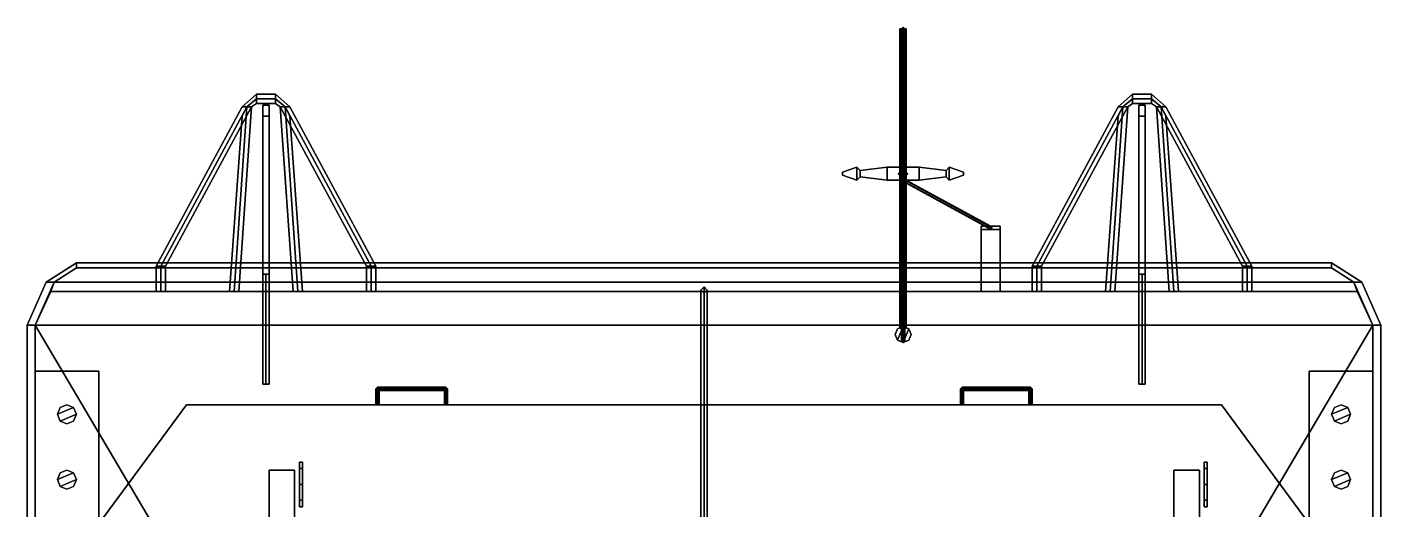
# Model space of a CAD drawing. Header units: millimetres. Extents: x -4.3 to 4.2, y -17.1 to 26.5.
# Drawn here: x -4.25 to 4.25, y 15.71 to 18.74 of the extents above; entities that cross this region are included whole.
import ezdxf

# ---------------------------------------------------------------- set-up
doc = ezdxf.new("R2010")
doc.units = ezdxf.units.MM
doc.layers.add('turret', color=2, linetype='Continuous')

msp = doc.modelspace()

# ---------------------------------------------------------------- linework, layer by layer
for points in [[(1.25, 18.73, 4.05), (1.23, 18.73, 4.03), (1.23, 16.85, 1.99), (1.25, 16.85, 2.01)], [(1.23, 18.73, 4.03), (1.25, 18.73, 4.01), (1.25, 16.85, 1.97), (1.23, 16.85, 1.99)], [(1.25, 18.73, 4.05), (1.23, 18.73, 4.03), (1.23, 16.85, 2.99), (1.25, 16.85, 3.01)], [(1.23, 18.73, 4.03), (1.25, 18.73, 4.01), (1.25, 16.85, 2.97), (1.23, 16.85, 2.99)], [(1.25, 18.74, 4.05), (1.24, 18.73, 4.04), (1.24, 16.77, 3.04), (1.25, 16.76, 3.04)], [(1.25, 17.83, 1.6), (1.24, 17.82, 1.6), (1.24, 18.73, 4.04), (1.25, 18.74, 4.05)], [(1.24, 18.73, 4.04), (1.25, 18.72, 4.03), (1.25, 16.78, 3.04), (1.24, 16.77, 3.04)], [(1.24, 17.82, 1.6), (1.25, 17.81, 1.6), (1.25, 18.72, 4.03), (1.24, 18.73, 4.04)], [(1.26, 18.73, 4.04), (1.25, 18.74, 4.05), (1.25, 16.76, 3.04), (1.26, 16.77, 3.04)], [(1.26, 17.82, 1.6), (1.25, 17.83, 1.6), (1.25, 18.74, 4.05), (1.26, 18.73, 4.04)], [(1.27, 18.73, 4.03), (1.25, 18.73, 4.05), (1.25, 16.85, 2.01), (1.27, 16.85, 1.99)], [(1.25, 18.73, 4.01), (1.27, 18.73, 4.03), (1.27, 16.85, 1.99), (1.25, 16.85, 1.97)], [(1.27, 18.73, 4.03), (1.25, 18.73, 4.05), (1.25, 16.85, 3.01), (1.27, 16.85, 2.99)], [(1.25, 18.73, 4.01), (1.27, 18.73, 4.03), (1.27, 16.85, 2.99), (1.25, 16.85, 2.97)], [(1.25, 18.72, 4.03), (1.26, 18.73, 4.04), (1.26, 16.77, 3.04), (1.25, 16.78, 3.04)], [(1.25, 17.81, 1.6), (1.26, 17.82, 1.6), (1.26, 18.73, 4.04), (1.25, 18.72, 4.03)], [(-2.81, 18.32, 0.16), (-2.81, 18.29, 0.13), (-2.87, 18.24, 0.13), (-2.9, 18.24, 0.16)], [(-2.81, 18.29, 0.19), (-2.81, 18.32, 0.16), (-2.9, 18.24, 0.16), (-2.87, 18.24, 0.19)], [(-2.81, 18.26, 0.16), (-2.81, 18.29, 0.19), (-2.87, 18.24, 0.19), (-2.84, 18.24, 0.16)], [(-2.81, 18.29, 0.13), (-2.81, 18.26, 0.16), (-2.84, 18.24, 0.16), (-2.87, 18.24, 0.13)], [(-2.69, 18.32, 0.16), (-2.69, 18.29, 0.13), (-2.81, 18.29, 0.13), (-2.81, 18.32, 0.16)], [(-2.69, 18.29, 0.19), (-2.69, 18.32, 0.16), (-2.81, 18.32, 0.16), (-2.81, 18.29, 0.19)], [(-2.69, 18.26, 0.16), (-2.69, 18.29, 0.19), (-2.81, 18.29, 0.19), (-2.81, 18.26, 0.16)], [(-2.69, 18.29, 0.13), (-2.69, 18.26, 0.16), (-2.81, 18.26, 0.16), (-2.81, 18.29, 0.13)], [(-2.69, 18.32, 0.16), (-2.69, 18.29, 0.19), (-2.63, 18.24, 0.19), (-2.6, 18.24, 0.16)], [(-2.69, 18.29, 0.13), (-2.69, 18.32, 0.16), (-2.6, 18.24, 0.16), (-2.63, 18.24, 0.13)], [(-2.69, 18.26, 0.16), (-2.69, 18.29, 0.13), (-2.63, 18.24, 0.13), (-2.66, 18.24, 0.16)], [(-2.69, 18.29, 0.19), (-2.69, 18.26, 0.16), (-2.66, 18.24, 0.16), (-2.63, 18.24, 0.19)], [(2.69, 18.29, 0.19), (2.69, 18.32, 0.16), (2.6, 18.24, 0.16), (2.63, 18.24, 0.19)], [(2.69, 18.32, 0.16), (2.69, 18.29, 0.13), (2.63, 18.24, 0.13), (2.6, 18.24, 0.16)], [(2.69, 18.29, 0.13), (2.69, 18.26, 0.16), (2.66, 18.24, 0.16), (2.63, 18.24, 0.13)], [(2.69, 18.26, 0.16), (2.69, 18.29, 0.19), (2.63, 18.24, 0.19), (2.66, 18.24, 0.16)], [(2.81, 18.29, 0.19), (2.81, 18.32, 0.16), (2.69, 18.32, 0.16), (2.69, 18.29, 0.19)], [(2.81, 18.32, 0.16), (2.81, 18.29, 0.13), (2.69, 18.29, 0.13), (2.69, 18.32, 0.16)], [(2.81, 18.29, 0.13), (2.81, 18.26, 0.16), (2.69, 18.26, 0.16), (2.69, 18.29, 0.13)], [(2.81, 18.26, 0.16), (2.81, 18.29, 0.19), (2.69, 18.29, 0.19), (2.69, 18.26, 0.16)], [(2.81, 18.29, 0.13), (2.81, 18.32, 0.16), (2.9, 18.24, 0.16), (2.87, 18.24, 0.13)], [(2.81, 18.32, 0.16), (2.81, 18.29, 0.19), (2.87, 18.24, 0.19), (2.9, 18.24, 0.16)], [(2.81, 18.29, 0.19), (2.81, 18.26, 0.16), (2.84, 18.24, 0.16), (2.87, 18.24, 0.19)], [(2.81, 18.26, 0.16), (2.81, 18.29, 0.13), (2.87, 18.24, 0.13), (2.84, 18.24, 0.16)], [(-2.9, 18.24, 0.16), (-2.87, 18.24, 0.13), (-3.41, 17.24, 0.13), (-3.44, 17.24, 0.16)], [(-2.87, 18.24, 0.19), (-2.9, 18.24, 0.16), (-3.44, 17.24, 0.16), (-3.41, 17.24, 0.19)], [(-2.84, 18.24, 0.16), (-2.87, 18.24, 0.19), (-3.41, 17.24, 0.19), (-3.38, 17.24, 0.16)], [(-2.87, 18.24, 0.13), (-2.84, 18.24, 0.16), (-3.38, 17.24, 0.16), (-3.41, 17.24, 0.13)], [(-2.95, 17.08, 0.72), (-2.98, 17.08, 0.75), (-2.9, 18.18, 0.19), (-2.87, 18.24, 0.13)], [(-2.98, 17.08, 0.75), (-2.95, 17.08, 0.78), (-2.87, 18.24, 0.19), (-2.9, 18.18, 0.19)], [(-2.95, 17.08, 0.78), (-2.92, 17.08, 0.75), (-2.84, 18.24, 0.16), (-2.87, 18.24, 0.19)], [(-2.92, 17.08, 0.75), (-2.95, 17.08, 0.72), (-2.87, 18.24, 0.13), (-2.84, 18.24, 0.16)], [(-2.77, 18.18, -0.96), (-2.77, 17.19, -0.96), (-2.77, 17.23, -0.13), (-2.77, 18.25, -0.89)], [(-2.77, 18.25, -0.89), (-2.77, 17.23, -0.13), (-2.77, 18.18, -0.34), (-2.77, 18.25, -0.42)], [(-2.77, 18.25, -0.42), (-2.77, 18.18, -0.34), (-2.73, 18.18, -0.34), (-2.73, 18.25, -0.42)], [(-2.73, 18.25, -0.42), (-2.73, 18.25, -0.89), (-2.77, 18.25, -0.89), (-2.77, 18.25, -0.42)], [(-2.73, 18.25, -0.89), (-2.73, 18.18, -0.96), (-2.77, 18.18, -0.96), (-2.77, 18.25, -0.89)], [(-2.73, 17.23, -0.13), (-2.73, 17.19, -0.96), (-2.73, 18.18, -0.96), (-2.73, 18.25, -0.89)], [(-2.73, 18.18, -0.34), (-2.73, 17.23, -0.13), (-2.73, 18.25, -0.89), (-2.73, 18.25, -0.42)], [(-2.55, 17.08, 0.72), (-2.58, 17.08, 0.75), (-2.66, 18.24, 0.16), (-2.63, 18.24, 0.13)], [(-2.58, 17.08, 0.75), (-2.55, 17.08, 0.78), (-2.63, 18.24, 0.19), (-2.66, 18.24, 0.16)], [(-2.66, 18.24, 0.16), (-2.63, 18.24, 0.13), (-2.09, 17.24, 0.13), (-2.12, 17.24, 0.16)], [(-2.63, 18.24, 0.19), (-2.66, 18.24, 0.16), (-2.12, 17.24, 0.16), (-2.09, 17.24, 0.19)], [(-2.55, 17.08, 0.78), (-2.52, 17.08, 0.75), (-2.6, 18.18, 0.19), (-2.63, 18.24, 0.19)], [(-2.52, 17.08, 0.75), (-2.55, 17.08, 0.72), (-2.63, 18.24, 0.13), (-2.6, 18.18, 0.19)], [(-2.6, 18.24, 0.16), (-2.63, 18.24, 0.19), (-2.09, 17.24, 0.19), (-2.06, 17.24, 0.16)], [(-2.63, 18.24, 0.13), (-2.6, 18.24, 0.16), (-2.06, 17.24, 0.16), (-2.09, 17.24, 0.13)], [(1.25, 18.26, 1.4), (1.23, 18.26, 1.38), (1.23, 17.38, 1.38), (1.25, 17.38, 1.4)], [(1.23, 18.26, 1.38), (1.25, 18.26, 1.36), (1.25, 17.38, 1.36), (1.23, 17.38, 1.38)], [(1.27, 18.26, 1.38), (1.25, 18.26, 1.36), (1.23, 18.26, 1.38), (1.25, 18.26, 1.4)], [(1.27, 18.26, 1.38), (1.25, 18.26, 1.4), (1.25, 17.38, 1.4), (1.27, 17.38, 1.38)], [(1.25, 18.26, 1.36), (1.27, 18.26, 1.38), (1.27, 17.38, 1.38), (1.25, 17.38, 1.36)], [(2.63, 18.24, 0.19), (2.6, 18.24, 0.16), (2.06, 17.24, 0.16), (2.09, 17.24, 0.19)], [(2.6, 18.24, 0.16), (2.63, 18.24, 0.13), (2.09, 17.24, 0.13), (2.06, 17.24, 0.16)], [(2.63, 18.24, 0.13), (2.66, 18.24, 0.16), (2.12, 17.24, 0.16), (2.09, 17.24, 0.13)], [(2.66, 18.24, 0.16), (2.63, 18.24, 0.19), (2.09, 17.24, 0.19), (2.12, 17.24, 0.16)], [(2.55, 17.08, 0.72), (2.52, 17.08, 0.75), (2.6, 18.18, 0.19), (2.63, 18.24, 0.13)], [(2.52, 17.08, 0.75), (2.55, 17.08, 0.78), (2.63, 18.24, 0.19), (2.6, 18.18, 0.19)], [(2.55, 17.08, 0.78), (2.58, 17.08, 0.75), (2.66, 18.24, 0.16), (2.63, 18.24, 0.19)], [(2.58, 17.08, 0.75), (2.55, 17.08, 0.72), (2.63, 18.24, 0.13), (2.66, 18.24, 0.16)], [(2.73, 18.18, -0.96), (2.73, 17.19, -0.96), (2.73, 17.23, -0.13), (2.73, 18.25, -0.89)], [(2.77, 18.25, -0.89), (2.77, 18.18, -0.96), (2.73, 18.18, -0.96), (2.73, 18.25, -0.89)], [(2.73, 18.25, -0.89), (2.73, 17.23, -0.13), (2.73, 18.18, -0.34), (2.73, 18.25, -0.42)], [(2.77, 18.25, -0.42), (2.77, 18.25, -0.89), (2.73, 18.25, -0.89), (2.73, 18.25, -0.42)], [(2.73, 18.25, -0.42), (2.73, 18.18, -0.34), (2.77, 18.18, -0.34), (2.77, 18.25, -0.42)], [(2.77, 17.23, -0.13), (2.77, 17.19, -0.96), (2.77, 18.18, -0.96), (2.77, 18.25, -0.89)], [(2.77, 18.18, -0.34), (2.77, 17.23, -0.13), (2.77, 18.25, -0.89), (2.77, 18.25, -0.42)], [(2.87, 18.24, 0.19), (2.84, 18.24, 0.16), (3.38, 17.24, 0.16), (3.41, 17.24, 0.19)], [(2.84, 18.24, 0.16), (2.87, 18.24, 0.13), (3.41, 17.24, 0.13), (3.38, 17.24, 0.16)], [(2.95, 17.08, 0.72), (2.92, 17.08, 0.75), (2.84, 18.24, 0.16), (2.87, 18.24, 0.13)], [(2.92, 17.08, 0.75), (2.95, 17.08, 0.78), (2.87, 18.24, 0.19), (2.84, 18.24, 0.16)], [(2.87, 18.24, 0.13), (2.9, 18.24, 0.16), (3.44, 17.24, 0.16), (3.41, 17.24, 0.13)], [(2.9, 18.24, 0.16), (2.87, 18.24, 0.19), (3.41, 17.24, 0.19), (3.44, 17.24, 0.16)], [(2.95, 17.08, 0.78), (2.98, 17.08, 0.75), (2.9, 18.18, 0.19), (2.87, 18.24, 0.19)], [(2.98, 17.08, 0.75), (2.95, 17.08, 0.72), (2.87, 18.24, 0.13), (2.9, 18.18, 0.19)], [(-2.77, 18.18, -0.34), (-2.77, 17.23, -0.13), (-2.73, 17.23, -0.13), (-2.73, 18.18, -0.34)], [(-2.73, 18.18, -0.96), (-2.73, 17.19, -0.96), (-2.77, 17.19, -0.96), (-2.77, 18.18, -0.96)], [(2.77, 18.18, -0.96), (2.77, 17.19, -0.96), (2.73, 17.19, -0.96), (2.73, 18.18, -0.96)], [(2.73, 18.18, -0.34), (2.73, 17.23, -0.13), (2.77, 17.23, -0.13), (2.77, 18.18, -0.34)], [(0.87, 17.83, 0.96), (0.87, 17.81, 0.96), (0.96, 17.78, 0.86), (0.96, 17.86, 0.86)], [(0.96, 17.86, 0.86), (0.96, 17.86, 0.82), (0.87, 17.83, 0.95), (0.87, 17.83, 0.96)], [(0.96, 17.86, 0.82), (0.96, 17.78, 0.82), (0.87, 17.81, 0.95), (0.87, 17.83, 0.95)], [(0.96, 17.78, 0.82), (0.96, 17.86, 0.82), (0.98, 17.84, 0.8), (0.98, 17.8, 0.8)], [(0.98, 17.8, 0.83), (0.98, 17.84, 0.83), (0.96, 17.86, 0.86), (0.96, 17.78, 0.86)], [(0.98, 17.84, 0.83), (0.98, 17.84, 0.8), (0.96, 17.86, 0.82), (0.96, 17.86, 0.86)], [(0.98, 17.84, 0.83), (0.98, 17.8, 0.83), (1.15, 17.78, 0.71), (1.15, 17.86, 0.71)], [(1.15, 17.86, 0.65), (1.15, 17.78, 0.65), (0.98, 17.8, 0.8), (0.98, 17.84, 0.8)], [(1.15, 17.86, 0.71), (1.15, 17.86, 0.65), (0.98, 17.84, 0.8), (0.98, 17.84, 0.83)], [(1.35, 17.86, 0.71), (1.35, 17.86, 0.65), (1.15, 17.86, 0.65), (1.15, 17.86, 0.71)], [(1.35, 17.86, 0.65), (1.35, 17.78, 0.65), (1.15, 17.78, 0.65), (1.15, 17.86, 0.65)], [(1.15, 17.86, 0.71), (1.15, 17.78, 0.71), (1.35, 17.78, 0.71), (1.35, 17.86, 0.71)], [(1.25, 17.85, 0.71), (1.22, 17.82, 0.71), (1.22, 17.82, 1.6), (1.25, 17.85, 1.6)], [(1.25, 17.85, 1.6), (1.22, 17.82, 1.6), (1.25, 17.79, 1.6), (1.28, 17.82, 1.6)], [(1.28, 17.82, 0.71), (1.25, 17.85, 0.71), (1.25, 17.85, 1.6), (1.28, 17.82, 1.6)], [(1.35, 17.78, 0.65), (1.35, 17.86, 0.65), (1.52, 17.84, 0.8), (1.52, 17.8, 0.8)], [(1.52, 17.84, 0.83), (1.52, 17.84, 0.8), (1.35, 17.86, 0.65), (1.35, 17.86, 0.71)], [(1.52, 17.8, 0.83), (1.52, 17.84, 0.83), (1.35, 17.86, 0.71), (1.35, 17.78, 0.71)], [(1.54, 17.86, 0.82), (1.54, 17.78, 0.82), (1.52, 17.8, 0.8), (1.52, 17.84, 0.8)], [(1.54, 17.86, 0.86), (1.54, 17.86, 0.82), (1.52, 17.84, 0.8), (1.52, 17.84, 0.83)], [(1.52, 17.84, 0.83), (1.52, 17.8, 0.83), (1.54, 17.78, 0.86), (1.54, 17.86, 0.86)], [(1.63, 17.83, 0.96), (1.63, 17.83, 0.95), (1.54, 17.86, 0.82), (1.54, 17.86, 0.86)], [(1.54, 17.78, 0.82), (1.54, 17.86, 0.82), (1.63, 17.83, 0.95), (1.63, 17.81, 0.95)], [(1.63, 17.81, 0.96), (1.63, 17.83, 0.96), (1.54, 17.86, 0.86), (1.54, 17.78, 0.86)], [(0.87, 17.83, 0.95), (0.87, 17.81, 0.95), (0.87, 17.81, 0.96), (0.87, 17.83, 0.96)], [(0.87, 17.81, 0.96), (0.87, 17.81, 0.95), (0.96, 17.78, 0.82), (0.96, 17.78, 0.86)], [(0.96, 17.78, 0.86), (0.96, 17.78, 0.82), (0.98, 17.8, 0.8), (0.98, 17.8, 0.83)], [(0.98, 17.8, 0.83), (0.98, 17.8, 0.8), (1.15, 17.78, 0.65), (1.15, 17.78, 0.71)], [(1.15, 17.78, 0.71), (1.15, 17.78, 0.65), (1.35, 17.78, 0.65), (1.35, 17.78, 0.71)], [(1.22, 17.82, 0.71), (1.25, 17.79, 0.71), (1.25, 17.79, 1.6), (1.22, 17.82, 1.6)], [(1.8, 17.49, 0.31), (1.79, 17.48, 0.31), (1.24, 17.78, 1.38), (1.25, 17.79, 1.38)], [(1.79, 17.48, 0.31), (1.8, 17.47, 0.31), (1.25, 17.77, 1.38), (1.24, 17.78, 1.38)], [(1.25, 17.79, 0.71), (1.28, 17.82, 0.71), (1.28, 17.82, 1.6), (1.25, 17.79, 1.6)], [(1.81, 17.48, 0.31), (1.8, 17.49, 0.31), (1.25, 17.79, 1.38), (1.26, 17.78, 1.38)], [(1.8, 17.47, 0.31), (1.81, 17.48, 0.31), (1.26, 17.78, 1.38), (1.25, 17.77, 1.38)], [(1.35, 17.78, 0.71), (1.35, 17.78, 0.65), (1.52, 17.8, 0.8), (1.52, 17.8, 0.83)], [(1.52, 17.8, 0.83), (1.52, 17.8, 0.8), (1.54, 17.78, 0.82), (1.54, 17.78, 0.86)], [(1.54, 17.78, 0.86), (1.54, 17.78, 0.82), (1.63, 17.81, 0.95), (1.63, 17.81, 0.96)], [(1.63, 17.81, 0.95), (1.63, 17.83, 0.95), (1.63, 17.83, 0.96), (1.63, 17.81, 0.96)], [(1.74, 17.47, 0.25), (1.74, 17.08, 0.32), (1.74, 17.08, 0.81), (1.74, 17.49, 0.31)], [(1.86, 17.49, 0.31), (1.86, 17.47, 0.25), (1.74, 17.47, 0.25), (1.74, 17.49, 0.31)], [(1.74, 17.49, 0.31), (1.74, 17.08, 0.81), (1.86, 17.08, 0.81), (1.86, 17.49, 0.31)], [(1.86, 17.47, 0.25), (1.86, 17.08, 0.32), (1.74, 17.08, 0.32), (1.74, 17.47, 0.25)], [(1.86, 17.08, 0.81), (1.86, 17.08, 0.32), (1.86, 17.47, 0.25), (1.86, 17.49, 0.31)], [(1.25, 17.38, 1.4), (1.23, 17.38, 1.38), (1.25, 17.38, 1.36), (1.27, 17.38, 1.38)], [(-3.94, 17.26, 1.18), (-4.13, 17.14, 1.18), (4.13, 17.14, 1.18), (3.94, 17.26, 1.18)], [(-4.13, 17.14, 1.18), (-3.94, 17.26, 1.18), (3.94, 17.26, 1.18), (4.13, 17.14, 1.18)], [(-3.94, 17.26, 1.07), (-4.13, 17.14, 1.07), (4.13, 17.14, 1.07), (3.94, 17.26, 1.07)], [(3.94, 17.26, 1.07), (4.13, 17.14, 1.07), (-4.13, 17.14, 1.07), (-3.94, 17.26, 1.07)], [(-4.08, 17.14, 1.21), (-3.94, 17.23, 1.21), (-3.94, 17.26, 1.18), (-4.13, 17.14, 1.18)], [(-3.94, 17.26, 1.07), (-4.13, 17.14, 1.07), (-4.13, 17.14, 1.18), (-3.94, 17.26, 1.18)], [(-3.94, 17.23, 1.04), (-4.08, 17.14, 1.04), (-4.13, 17.14, 1.07), (-3.94, 17.26, 1.07)], [(3.94, 17.26, 1.18), (3.94, 17.26, 1.07), (-3.94, 17.26, 1.07), (-3.94, 17.26, 1.18)], [(-3.94, 17.26, 1.18), (-3.94, 17.23, 1.21), (3.94, 17.23, 1.21), (3.94, 17.26, 1.18)], [(3.94, 17.26, 1.07), (3.94, 17.23, 1.04), (-3.94, 17.23, 1.04), (-3.94, 17.26, 1.07)], [(4.13, 17.14, 1.18), (4.13, 17.14, 1.07), (3.94, 17.26, 1.07), (3.94, 17.26, 1.18)], [(3.94, 17.26, 1.18), (3.94, 17.23, 1.21), (4.08, 17.14, 1.21), (4.13, 17.14, 1.18)], [(4.13, 17.14, 1.07), (4.08, 17.14, 1.04), (3.94, 17.23, 1.04), (3.94, 17.26, 1.07)], [(4.08, 17.14, 1.21), (3.94, 17.23, 1.21), (-3.94, 17.23, 1.21), (-4.08, 17.14, 1.21)], [(3.94, 17.23, 1.04), (4.08, 17.14, 1.04), (-4.08, 17.14, 1.04), (-3.94, 17.23, 1.04)], [(-3.44, 17.24, 0.16), (-3.41, 17.24, 0.13), (-3.41, 17.08, 0.13), (-3.44, 17.08, 0.16)], [(-3.41, 17.24, 0.19), (-3.44, 17.24, 0.16), (-3.44, 17.08, 0.16), (-3.41, 17.08, 0.19)], [(-3.38, 17.24, 0.16), (-3.41, 17.24, 0.19), (-3.41, 17.08, 0.19), (-3.38, 17.08, 0.16)], [(-3.41, 17.24, 0.13), (-3.38, 17.24, 0.16), (-3.38, 17.08, 0.16), (-3.41, 17.08, 0.13)], [(-2.73, 17.23, 1.42), (-2.73, 17.23, -0.13), (-2.77, 17.23, -0.13), (-2.77, 17.23, 1.42)], [(-2.77, 17.23, -0.13), (-2.77, 17.19, -0.96), (-2.77, 17.19, 1.42), (-2.77, 17.23, 1.42)], [(-2.77, 17.23, 1.42), (-2.77, 17.19, 1.42), (-2.73, 17.19, 1.42), (-2.73, 17.23, 1.42)], [(-2.77, 17.19, 1.42), (-2.77, 17.19, -0.96), (-2.73, 17.19, -0.96), (-2.73, 17.19, 1.42)], [(-2.77, 17.19, 1.32), (-2.75, 17.19, 1.3), (-2.75, 16.5, 1.3), (-2.77, 16.5, 1.32)], [(-2.75, 17.19, 1.34), (-2.77, 17.19, 1.32), (-2.77, 16.5, 1.32), (-2.75, 16.5, 1.34)], [(-2.75, 17.19, 1.3), (-2.73, 17.19, 1.32), (-2.73, 16.5, 1.32), (-2.75, 16.5, 1.3)], [(-2.73, 17.19, 1.32), (-2.75, 17.19, 1.34), (-2.75, 16.5, 1.34), (-2.73, 16.5, 1.32)], [(-2.73, 17.19, 1.42), (-2.73, 17.19, -0.96), (-2.73, 17.23, -0.13), (-2.73, 17.23, 1.42)], [(-2.12, 17.24, 0.16), (-2.09, 17.24, 0.13), (-2.09, 17.08, 0.13), (-2.12, 17.08, 0.16)], [(-2.09, 17.24, 0.19), (-2.12, 17.24, 0.16), (-2.12, 17.08, 0.16), (-2.09, 17.08, 0.19)], [(-2.06, 17.24, 0.16), (-2.09, 17.24, 0.19), (-2.09, 17.08, 0.19), (-2.06, 17.08, 0.16)], [(-2.09, 17.24, 0.13), (-2.06, 17.24, 0.16), (-2.06, 17.08, 0.16), (-2.09, 17.08, 0.13)], [(2.09, 17.24, 0.19), (2.06, 17.24, 0.16), (2.06, 17.08, 0.16), (2.09, 17.08, 0.19)], [(2.06, 17.24, 0.16), (2.09, 17.24, 0.13), (2.09, 17.08, 0.13), (2.06, 17.08, 0.16)], [(2.09, 17.24, 0.13), (2.12, 17.24, 0.16), (2.12, 17.08, 0.16), (2.09, 17.08, 0.13)], [(2.12, 17.24, 0.16), (2.09, 17.24, 0.19), (2.09, 17.08, 0.19), (2.12, 17.08, 0.16)], [(2.73, 17.23, -0.13), (2.73, 17.19, -0.96), (2.73, 17.19, 1.42), (2.73, 17.23, 1.42)], [(2.77, 17.23, 1.42), (2.77, 17.23, -0.13), (2.73, 17.23, -0.13), (2.73, 17.23, 1.42)], [(2.73, 17.23, 1.42), (2.73, 17.19, 1.42), (2.77, 17.19, 1.42), (2.77, 17.23, 1.42)], [(2.73, 17.19, 1.42), (2.73, 17.19, -0.96), (2.77, 17.19, -0.96), (2.77, 17.19, 1.42)], [(2.75, 17.19, 1.34), (2.73, 17.19, 1.32), (2.73, 16.5, 1.32), (2.75, 16.5, 1.34)], [(2.73, 17.19, 1.32), (2.75, 17.19, 1.3), (2.75, 16.5, 1.3), (2.73, 16.5, 1.32)], [(2.77, 17.19, 1.32), (2.75, 17.19, 1.34), (2.75, 16.5, 1.34), (2.77, 16.5, 1.32)], [(2.75, 17.19, 1.3), (2.77, 17.19, 1.32), (2.77, 16.5, 1.32), (2.75, 16.5, 1.3)], [(2.77, 17.19, 1.42), (2.77, 17.19, -0.96), (2.77, 17.23, -0.13), (2.77, 17.23, 1.42)], [(3.41, 17.24, 0.19), (3.38, 17.24, 0.16), (3.38, 17.08, 0.16), (3.41, 17.08, 0.19)], [(3.38, 17.24, 0.16), (3.41, 17.24, 0.13), (3.41, 17.08, 0.13), (3.38, 17.08, 0.16)], [(3.41, 17.24, 0.13), (3.44, 17.24, 0.16), (3.44, 17.08, 0.16), (3.41, 17.08, 0.13)], [(3.44, 17.24, 0.16), (3.41, 17.24, 0.19), (3.41, 17.08, 0.19), (3.44, 17.08, 0.16)], [(-4.2, 16.87, 1.21), (-4.08, 17.14, 1.21), (-4.13, 17.14, 1.18), (-4.25, 16.87, 1.18)], [(-4.13, 17.14, 1.07), (-4.25, 16.87, 1.07), (-4.25, 16.87, 1.18), (-4.13, 17.14, 1.18)], [(-4.08, 17.14, 1.04), (-4.2, 16.87, 1.04), (-4.25, 16.87, 1.07), (-4.13, 17.14, 1.07)], [(4.2, 16.87, 1.21), (4.08, 17.14, 1.21), (-4.08, 17.14, 1.21), (-4.2, 16.87, 1.21)], [(-4.1, 17.08, 1.04), (-4.2, 16.87, 1.04), (-4.2, 16.87, 1.04), (-4.08, 17.14, 1.04)], [(4.08, 17.14, 1.04), (4.1, 17.08, 1.04), (-4.1, 17.08, 1.04), (-4.08, 17.14, 1.04)], [(0, 15.59, 5.6), (-0.02, 15.57, 5.6), (-0.02, 17.09, 7.55), (0, 17.11, 7.55)], [(0, 17.07, 7.55), (0.02, 17.09, 7.55), (0, 17.11, 7.55), (-0.02, 17.09, 7.55)], [(-0.02, 15.57, 5.6), (0, 15.55, 5.6), (0, 17.07, 7.55), (-0.02, 17.09, 7.55)], [(0.02, 15.57, 5.6), (0, 15.59, 5.6), (0, 17.11, 7.55), (0.02, 17.09, 7.55)], [(0, 15.55, 5.6), (0.02, 15.57, 5.6), (0.02, 17.09, 7.55), (0, 17.07, 7.55)], [(4.13, 17.14, 1.18), (4.08, 17.14, 1.21), (4.2, 16.87, 1.21), (4.25, 16.87, 1.18)], [(4.25, 16.87, 1.07), (4.2, 16.87, 1.04), (4.08, 17.14, 1.04), (4.13, 17.14, 1.07)], [(4.2, 16.87, 1.04), (4.2, 16.87, 1.04), (4.1, 17.08, 1.04), (4.08, 17.14, 1.04)], [(4.25, 16.87, 1.18), (4.25, 16.87, 1.07), (4.13, 17.14, 1.07), (4.13, 17.14, 1.18)], [(-4.1, 17.08, -0.32), (-4.2, 16.87, -0.3447), (-4.2, 16.87, 1.04), (-4.1, 17.08, 1.04)], [(4.1, 17.08, -0.32), (4.2, 16.87, -0.3447), (-4.2, 16.87, -0.3447), (-4.1, 17.08, -0.32)], [(4.1, 17.08, 1.04), (4.1, 17.08, -0.32), (-4.1, 17.08, -0.32), (-4.1, 17.08, 1.04)], [(4.2, 16.87, 1.04), (4.2, 16.87, -0.3447), (4.1, 17.08, -0.32), (4.1, 17.08, 1.04)], [(-4.2, 16.87, 1.04), (-4.2, 6.98, 1.04), (-4.25, 6.98, 1.07), (-4.25, 16.87, 1.07)], [(-4.25, 16.87, 1.07), (-4.25, 6.98, 1.07), (-4.25, 6.98, 1.18), (-4.25, 16.87, 1.18)], [(-4.2, 6.98, 1.21), (-4.2, 16.87, 1.21), (-4.25, 16.87, 1.18), (-4.25, 6.98, 1.18)], [(-4.2, 10.97, -1.04), (-4.2, -10.52, -1.04), (-4.2, -13.62, -0.39), (-4.2, 16.87, -0.3447)], [(4.2, 16.87, -0.3447), (4.2, 10.97, -1.04), (-4.2, 10.97, -1.04), (-4.2, 16.87, -0.3447)], [(-4.2, 16.87, -0.3447), (-4.2, -13.62, -0.39), (-4.2, -13.62, 0.65), (-4.2, 4.11, 0.65)], [(-4.2, 16.87, -0.3447), (-4.2, 4.11, 0.65), (-4.2, 6.98, 1.04), (-4.2, 16.87, 1.04)], [(3.1, 15.01, 1.21), (4.2, 16.87, 1.21), (-4.2, 16.87, 1.21), (-3.1, 15.01, 1.21)], [(-3.1, 10, 1.21), (-3.1, 15.01, 1.21), (-4.2, 16.87, 1.21), (-4.2, 6.98, 1.21)], [(1.2146, 16.8454, 3.04), (1.2, 16.81, 3.04), (1.2146, 16.7746, 3.04), (1.25, 16.86, 3.04)], [(1.2146, 16.8454, 1.21), (1.2, 16.81, 1.21), (1.2, 16.81, 3.04), (1.2146, 16.8454, 3.04)], [(1.25, 16.86, 1.21), (1.2146, 16.8454, 1.21), (1.2146, 16.8454, 3.04), (1.25, 16.86, 3.04)], [(1.25, 16.86, 3.04), (1.2146, 16.7746, 3.04), (1.25, 16.76, 3.04), (1.2854, 16.8454, 3.04)], [(1.2854, 16.8454, 1.21), (1.25, 16.86, 1.21), (1.25, 16.86, 3.04), (1.2854, 16.8454, 3.04)], [(1.2854, 16.8454, 3.04), (1.25, 16.76, 3.04), (1.2854, 16.7746, 3.04), (1.3, 16.81, 3.04)], [(1.3, 16.81, 1.21), (1.2854, 16.8454, 1.21), (1.2854, 16.8454, 3.04), (1.3, 16.81, 3.04)], [(4.2, 16.87, 1.21), (3.1, 15.01, 1.21), (3.1, 10, 1.21), (4.2, 6.98, 1.21)], [(4.2, -13.62, -0.39), (4.2, -10.52, -1.04), (4.2, 10.97, -1.04), (4.2, 16.87, -0.3447)], [(4.2, -13.62, 0.65), (4.2, -13.62, -0.39), (4.2, 16.87, -0.3447), (4.2, 4.11, 0.65)], [(4.2, 6.98, 1.04), (4.2, 4.11, 0.65), (4.2, 16.87, -0.3447), (4.2, 16.87, 1.04)], [(4.25, 6.98, 1.07), (4.2, 6.98, 1.04), (4.2, 16.87, 1.04), (4.25, 16.87, 1.07)], [(4.25, 16.87, 1.18), (4.2, 16.87, 1.21), (4.2, 6.98, 1.21), (4.25, 6.98, 1.18)], [(4.25, 6.98, 1.18), (4.25, 6.98, 1.07), (4.25, 16.87, 1.07), (4.25, 16.87, 1.18)], [(1.2, 16.81, 1.21), (1.2146, 16.7746, 1.21), (1.2146, 16.7746, 3.04), (1.2, 16.81, 3.04)], [(1.2146, 16.7746, 1.21), (1.25, 16.76, 1.21), (1.25, 16.76, 3.04), (1.2146, 16.7746, 3.04)], [(1.25, 16.76, 1.21), (1.2854, 16.7746, 1.21), (1.2854, 16.7746, 3.04), (1.25, 16.76, 3.04)], [(1.2854, 16.7746, 1.21), (1.3, 16.81, 1.21), (1.3, 16.81, 3.04), (1.2854, 16.7746, 3.04)], [(-4.2, 16.58, 1.23), (-4.2, 15.64, 1.23), (-3.8, 15.64, 1.23), (-3.8, 16.58, 1.23)], [(-3.8, 16.58, 1.23), (-3.8, 16.58, 1.21), (-4.2, 16.58, 1.21), (-4.2, 16.58, 1.23)], [(-4.2, 16.58, 1.21), (-4.2, 15.64, 1.21), (-4.2, 15.64, 1.23), (-4.2, 16.58, 1.23)], [(-3.8, 15.64, 1.23), (-3.8, 15.64, 1.21), (-3.8, 16.58, 1.21), (-3.8, 16.58, 1.23)], [(3.8, 16.58, 1.21), (3.8, 15.64, 1.21), (3.8, 15.64, 1.23), (3.8, 16.58, 1.23)], [(4.2, 16.58, 1.23), (4.2, 16.58, 1.21), (3.8, 16.58, 1.21), (3.8, 16.58, 1.23)], [(3.8, 16.58, 1.23), (3.8, 15.64, 1.23), (4.2, 15.64, 1.23), (4.2, 16.58, 1.23)], [(4.2, 15.64, 1.23), (4.2, 15.64, 1.21), (4.2, 16.58, 1.21), (4.2, 16.58, 1.23)], [(-2.75, 16.5, 1.34), (-2.77, 16.5, 1.32), (-2.75, 16.5, 1.3), (-2.73, 16.5, 1.32)], [(2.75, 16.5, 1.34), (2.73, 16.5, 1.32), (2.75, 16.5, 1.3), (2.77, 16.5, 1.32)], [(-2.05, 16.48, 1.21), (-2.06, 16.47, 1.21), (-2.06, 16.47, 3.37), (-2.05, 16.48, 3.38)], [(-2.06, 16.37, 3.37), (-2.05, 16.37, 3.38), (-2.05, 16.48, 3.38), (-2.06, 16.47, 3.37)], [(-2.06, 16.47, 1.21), (-2.05, 16.46, 1.21), (-2.05, 16.46, 3.36), (-2.06, 16.47, 3.37)], [(-2.05, 16.37, 3.36), (-2.06, 16.37, 3.37), (-2.06, 16.47, 3.37), (-2.05, 16.46, 3.36)], [(-2.04, 16.47, 1.21), (-2.05, 16.48, 1.21), (-2.05, 16.48, 3.38), (-2.04, 16.47, 3.37)], [(-2.05, 16.48, 1.37), (-2.04, 16.47, 1.38), (-1.63, 16.47, 1.38), (-1.62, 16.48, 1.37)], [(-2.04, 16.47, 1.36), (-2.05, 16.48, 1.37), (-1.62, 16.48, 1.37), (-1.63, 16.47, 1.36)], [(-2.05, 16.48, 1.65), (-2.04, 16.47, 1.66), (-1.63, 16.47, 1.66), (-1.62, 16.48, 1.65)], [(-2.04, 16.47, 1.64), (-2.05, 16.48, 1.65), (-1.62, 16.48, 1.65), (-1.63, 16.47, 1.64)], [(-2.05, 16.48, 1.92), (-2.04, 16.47, 1.93), (-1.63, 16.47, 1.93), (-1.62, 16.48, 1.92)], [(-2.04, 16.47, 1.91), (-2.05, 16.48, 1.92), (-1.62, 16.48, 1.92), (-1.63, 16.47, 1.91)], [(-2.05, 16.48, 2.19), (-2.04, 16.47, 2.2), (-1.63, 16.47, 2.2), (-1.62, 16.48, 2.19)], [(-2.04, 16.47, 2.18), (-2.05, 16.48, 2.19), (-1.62, 16.48, 2.19), (-1.63, 16.47, 2.18)], [(-2.05, 16.48, 2.47), (-2.04, 16.47, 2.48), (-1.63, 16.47, 2.48), (-1.62, 16.48, 2.47)], [(-2.04, 16.47, 2.46), (-2.05, 16.48, 2.47), (-1.62, 16.48, 2.47), (-1.63, 16.47, 2.46)], [(-2.05, 16.48, 2.75), (-2.04, 16.47, 2.76), (-1.63, 16.47, 2.76), (-1.62, 16.48, 2.75)], [(-2.04, 16.47, 2.74), (-2.05, 16.48, 2.75), (-1.62, 16.48, 2.75), (-1.63, 16.47, 2.74)], [(-2.05, 16.48, 3.02), (-2.04, 16.47, 3.03), (-1.63, 16.47, 3.03), (-1.62, 16.48, 3.02)], [(-2.04, 16.47, 3.01), (-2.05, 16.48, 3.02), (-1.62, 16.48, 3.02), (-1.63, 16.47, 3.01)], [(-2.05, 16.48, 3.3), (-2.04, 16.47, 3.31), (-1.63, 16.47, 3.31), (-1.62, 16.48, 3.3)], [(-2.04, 16.47, 3.29), (-2.05, 16.48, 3.3), (-1.62, 16.48, 3.3), (-1.63, 16.47, 3.29)], [(-2.05, 16.37, 3.38), (-2.04, 16.37, 3.37), (-2.04, 16.47, 3.37), (-2.05, 16.48, 3.38)], [(-2.05, 16.46, 1.21), (-2.04, 16.47, 1.21), (-2.04, 16.47, 3.37), (-2.05, 16.46, 3.36)], [(-2.04, 16.47, 1.38), (-2.05, 16.46, 1.37), (-1.62, 16.46, 1.37), (-1.63, 16.47, 1.38)], [(-2.05, 16.46, 1.37), (-2.04, 16.47, 1.36), (-1.63, 16.47, 1.36), (-1.62, 16.46, 1.37)], [(-2.04, 16.47, 1.66), (-2.05, 16.46, 1.65), (-1.62, 16.46, 1.65), (-1.63, 16.47, 1.66)], [(-2.05, 16.46, 1.65), (-2.04, 16.47, 1.64), (-1.63, 16.47, 1.64), (-1.62, 16.46, 1.65)], [(-2.04, 16.47, 1.93), (-2.05, 16.46, 1.92), (-1.62, 16.46, 1.92), (-1.63, 16.47, 1.93)], [(-2.05, 16.46, 1.92), (-2.04, 16.47, 1.91), (-1.63, 16.47, 1.91), (-1.62, 16.46, 1.92)], [(-2.04, 16.47, 2.2), (-2.05, 16.46, 2.19), (-1.62, 16.46, 2.19), (-1.63, 16.47, 2.2)], [(-2.05, 16.46, 2.19), (-2.04, 16.47, 2.18), (-1.63, 16.47, 2.18), (-1.62, 16.46, 2.19)], [(-2.04, 16.47, 2.48), (-2.05, 16.46, 2.47), (-1.62, 16.46, 2.47), (-1.63, 16.47, 2.48)], [(-2.05, 16.46, 2.47), (-2.04, 16.47, 2.46), (-1.63, 16.47, 2.46), (-1.62, 16.46, 2.47)], [(-2.04, 16.47, 2.76), (-2.05, 16.46, 2.75), (-1.62, 16.46, 2.75), (-1.63, 16.47, 2.76)], [(-2.05, 16.46, 2.75), (-2.04, 16.47, 2.74), (-1.63, 16.47, 2.74), (-1.62, 16.46, 2.75)], [(-2.04, 16.47, 3.03), (-2.05, 16.46, 3.02), (-1.62, 16.46, 3.02), (-1.63, 16.47, 3.03)], [(-2.05, 16.46, 3.02), (-2.04, 16.47, 3.01), (-1.63, 16.47, 3.01), (-1.62, 16.46, 3.02)], [(-2.04, 16.47, 3.31), (-2.05, 16.46, 3.3), (-1.62, 16.46, 3.3), (-1.63, 16.47, 3.31)], [(-2.05, 16.46, 3.3), (-2.04, 16.47, 3.29), (-1.63, 16.47, 3.29), (-1.62, 16.46, 3.3)], [(-2.04, 16.37, 3.37), (-2.05, 16.37, 3.36), (-2.05, 16.46, 3.36), (-2.04, 16.47, 3.37)], [(-1.62, 16.48, 1.21), (-1.63, 16.47, 1.21), (-1.63, 16.47, 3.37), (-1.62, 16.48, 3.38)], [(-1.63, 16.37, 3.37), (-1.62, 16.37, 3.38), (-1.62, 16.48, 3.38), (-1.63, 16.47, 3.37)], [(-1.63, 16.47, 1.21), (-1.62, 16.46, 1.21), (-1.62, 16.46, 3.36), (-1.63, 16.47, 3.37)], [(-1.62, 16.37, 3.36), (-1.63, 16.37, 3.37), (-1.63, 16.47, 3.37), (-1.62, 16.46, 3.36)], [(-1.61, 16.47, 1.21), (-1.62, 16.48, 1.21), (-1.62, 16.48, 3.38), (-1.61, 16.47, 3.37)], [(-1.62, 16.37, 3.38), (-1.61, 16.37, 3.37), (-1.61, 16.47, 3.37), (-1.62, 16.48, 3.38)], [(-1.62, 16.46, 1.21), (-1.61, 16.47, 1.21), (-1.61, 16.47, 3.37), (-1.62, 16.46, 3.36)], [(-1.61, 16.37, 3.37), (-1.62, 16.37, 3.36), (-1.62, 16.46, 3.36), (-1.61, 16.47, 3.37)], [(1.62, 16.48, 1.21), (1.61, 16.47, 1.21), (1.61, 16.47, 3.37), (1.62, 16.48, 3.38)], [(1.61, 16.37, 3.37), (1.62, 16.37, 3.38), (1.62, 16.48, 3.38), (1.61, 16.47, 3.37)], [(1.61, 16.47, 1.21), (1.62, 16.46, 1.21), (1.62, 16.46, 3.36), (1.61, 16.47, 3.37)], [(1.62, 16.37, 3.36), (1.61, 16.37, 3.37), (1.61, 16.47, 3.37), (1.62, 16.46, 3.36)], [(1.63, 16.47, 1.21), (1.62, 16.48, 1.21), (1.62, 16.48, 3.38), (1.63, 16.47, 3.37)], [(1.63, 16.47, 2.46), (1.62, 16.48, 2.47), (2.05, 16.48, 2.47), (2.04, 16.47, 2.46)], [(1.62, 16.48, 2.47), (1.63, 16.47, 2.48), (2.04, 16.47, 2.48), (2.05, 16.48, 2.47)], [(1.63, 16.47, 2.18), (1.62, 16.48, 2.19), (2.05, 16.48, 2.19), (2.04, 16.47, 2.18)], [(1.62, 16.48, 2.19), (1.63, 16.47, 2.2), (2.04, 16.47, 2.2), (2.05, 16.48, 2.19)], [(1.63, 16.47, 1.91), (1.62, 16.48, 1.92), (2.05, 16.48, 1.92), (2.04, 16.47, 1.91)], [(1.62, 16.48, 1.92), (1.63, 16.47, 1.93), (2.04, 16.47, 1.93), (2.05, 16.48, 1.92)], [(1.63, 16.47, 1.64), (1.62, 16.48, 1.65), (2.05, 16.48, 1.65), (2.04, 16.47, 1.64)], [(1.62, 16.48, 1.65), (1.63, 16.47, 1.66), (2.04, 16.47, 1.66), (2.05, 16.48, 1.65)], [(1.63, 16.47, 1.36), (1.62, 16.48, 1.37), (2.05, 16.48, 1.37), (2.04, 16.47, 1.36)], [(1.62, 16.48, 1.37), (1.63, 16.47, 1.38), (2.04, 16.47, 1.38), (2.05, 16.48, 1.37)], [(1.62, 16.37, 3.38), (1.63, 16.37, 3.37), (1.63, 16.47, 3.37), (1.62, 16.48, 3.38)], [(1.63, 16.47, 3.29), (1.62, 16.48, 3.3), (2.05, 16.48, 3.3), (2.04, 16.47, 3.29)], [(1.62, 16.48, 3.3), (1.63, 16.47, 3.31), (2.04, 16.47, 3.31), (2.05, 16.48, 3.3)], [(1.63, 16.47, 3.01), (1.62, 16.48, 3.02), (2.05, 16.48, 3.02), (2.04, 16.47, 3.01)], [(1.62, 16.48, 3.02), (1.63, 16.47, 3.03), (2.04, 16.47, 3.03), (2.05, 16.48, 3.02)], [(1.63, 16.47, 2.74), (1.62, 16.48, 2.75), (2.05, 16.48, 2.75), (2.04, 16.47, 2.74)], [(1.62, 16.48, 2.75), (1.63, 16.47, 2.76), (2.04, 16.47, 2.76), (2.05, 16.48, 2.75)], [(1.62, 16.46, 1.21), (1.63, 16.47, 1.21), (1.63, 16.47, 3.37), (1.62, 16.46, 3.36)], [(1.62, 16.46, 2.47), (1.63, 16.47, 2.46), (2.04, 16.47, 2.46), (2.05, 16.46, 2.47)], [(1.63, 16.47, 2.48), (1.62, 16.46, 2.47), (2.05, 16.46, 2.47), (2.04, 16.47, 2.48)], [(1.62, 16.46, 2.19), (1.63, 16.47, 2.18), (2.04, 16.47, 2.18), (2.05, 16.46, 2.19)], [(1.63, 16.47, 2.2), (1.62, 16.46, 2.19), (2.05, 16.46, 2.19), (2.04, 16.47, 2.2)], [(1.62, 16.46, 1.92), (1.63, 16.47, 1.91), (2.04, 16.47, 1.91), (2.05, 16.46, 1.92)], [(1.63, 16.47, 1.93), (1.62, 16.46, 1.92), (2.05, 16.46, 1.92), (2.04, 16.47, 1.93)], [(1.62, 16.46, 1.65), (1.63, 16.47, 1.64), (2.04, 16.47, 1.64), (2.05, 16.46, 1.65)], [(1.63, 16.47, 1.66), (1.62, 16.46, 1.65), (2.05, 16.46, 1.65), (2.04, 16.47, 1.66)], [(1.62, 16.46, 1.37), (1.63, 16.47, 1.36), (2.04, 16.47, 1.36), (2.05, 16.46, 1.37)], [(1.63, 16.47, 1.38), (1.62, 16.46, 1.37), (2.05, 16.46, 1.37), (2.04, 16.47, 1.38)], [(1.63, 16.37, 3.37), (1.62, 16.37, 3.36), (1.62, 16.46, 3.36), (1.63, 16.47, 3.37)], [(1.62, 16.46, 3.3), (1.63, 16.47, 3.29), (2.04, 16.47, 3.29), (2.05, 16.46, 3.3)], [(1.63, 16.47, 3.31), (1.62, 16.46, 3.3), (2.05, 16.46, 3.3), (2.04, 16.47, 3.31)], [(1.62, 16.46, 3.02), (1.63, 16.47, 3.01), (2.04, 16.47, 3.01), (2.05, 16.46, 3.02)], [(1.63, 16.47, 3.03), (1.62, 16.46, 3.02), (2.05, 16.46, 3.02), (2.04, 16.47, 3.03)], [(1.62, 16.46, 2.75), (1.63, 16.47, 2.74), (2.04, 16.47, 2.74), (2.05, 16.46, 2.75)], [(1.63, 16.47, 2.76), (1.62, 16.46, 2.75), (2.05, 16.46, 2.75), (2.04, 16.47, 2.76)], [(2.05, 16.48, 1.21), (2.04, 16.47, 1.21), (2.04, 16.47, 3.37), (2.05, 16.48, 3.38)], [(2.04, 16.37, 3.37), (2.05, 16.37, 3.38), (2.05, 16.48, 3.38), (2.04, 16.47, 3.37)], [(2.04, 16.47, 1.21), (2.05, 16.46, 1.21), (2.05, 16.46, 3.36), (2.04, 16.47, 3.37)], [(2.05, 16.37, 3.36), (2.04, 16.37, 3.37), (2.04, 16.47, 3.37), (2.05, 16.46, 3.36)], [(2.06, 16.47, 1.21), (2.05, 16.48, 1.21), (2.05, 16.48, 3.38), (2.06, 16.47, 3.37)], [(2.05, 16.37, 3.38), (2.06, 16.37, 3.37), (2.06, 16.47, 3.37), (2.05, 16.48, 3.38)], [(2.05, 16.46, 1.21), (2.06, 16.47, 1.21), (2.06, 16.47, 3.37), (2.05, 16.46, 3.36)], [(2.06, 16.37, 3.37), (2.05, 16.37, 3.36), (2.05, 16.46, 3.36), (2.06, 16.47, 3.37)], [(-4, 16.37, 1.57), (-4.0424, 16.3524, 1.57), (-4.06, 16.31, 1.57), (-3.9576, 16.3524, 1.57)], [(-4.0424, 16.3524, 1.23), (-4.06, 16.31, 1.23), (-4.06, 16.31, 1.57), (-4.0424, 16.3524, 1.57)], [(-3.9576, 16.3524, 1.57), (-4.06, 16.31, 1.57), (-4.0424, 16.2676, 1.57), (-3.94, 16.31, 1.57)], [(-4, 16.37, 1.23), (-4.0424, 16.3524, 1.23), (-4.0424, 16.3524, 1.57), (-4, 16.37, 1.57)], [(-3.9576, 16.3524, 1.23), (-4, 16.37, 1.23), (-4, 16.37, 1.57), (-3.9576, 16.3524, 1.57)], [(-3.94, 16.31, 1.23), (-3.9576, 16.3524, 1.23), (-3.9576, 16.3524, 1.57), (-3.94, 16.31, 1.57)], [(-3.25, 16.37, 3.4), (-3.25, 16.37, 3.17), (-3.83, 15.58, 3.17), (-3.83, 15.58, 3.4)], [(-3.83, 15.58, 3.17), (-3.25, 16.37, 3.17), (3.25, 16.37, 3.17), (3.83, 15.58, 3.17)], [(3.83, 15.58, 3.4), (3.25, 16.37, 3.4), (-3.25, 16.37, 3.4), (-3.83, 15.58, 3.4)], [(3.25, 16.37, 3.4), (3.25, 16.37, 3.17), (-3.25, 16.37, 3.17), (-3.25, 16.37, 3.4)], [(3.83, 15.58, 3.17), (3.25, 16.37, 3.17), (3.25, 16.37, 3.4), (3.83, 15.58, 3.4)], [(4, 16.37, 1.57), (3.9576, 16.3524, 1.57), (3.94, 16.31, 1.57), (4.0424, 16.3524, 1.57)], [(3.9576, 16.3524, 1.23), (3.94, 16.31, 1.23), (3.94, 16.31, 1.57), (3.9576, 16.3524, 1.57)], [(4.0424, 16.3524, 1.57), (3.94, 16.31, 1.57), (3.9576, 16.2676, 1.57), (4.06, 16.31, 1.57)], [(4, 16.37, 1.23), (3.9576, 16.3524, 1.23), (3.9576, 16.3524, 1.57), (4, 16.37, 1.57)], [(4.0424, 16.3524, 1.23), (4, 16.37, 1.23), (4, 16.37, 1.57), (4.0424, 16.3524, 1.57)], [(4.06, 16.31, 1.23), (4.0424, 16.3524, 1.23), (4.0424, 16.3524, 1.57), (4.06, 16.31, 1.57)], [(-4.06, 16.31, 1.23), (-4.0424, 16.2676, 1.23), (-4.0424, 16.2676, 1.57), (-4.06, 16.31, 1.57)], [(-3.94, 16.31, 1.57), (-4.0424, 16.2676, 1.57), (-4, 16.25, 1.57), (-3.9576, 16.2676, 1.57)], [(-4.0424, 16.2676, 1.23), (-4, 16.25, 1.23), (-4, 16.25, 1.57), (-4.0424, 16.2676, 1.57)], [(-4, 16.25, 1.23), (-3.9576, 16.2676, 1.23), (-3.9576, 16.2676, 1.57), (-4, 16.25, 1.57)], [(-3.9576, 16.2676, 1.23), (-3.94, 16.31, 1.23), (-3.94, 16.31, 1.57), (-3.9576, 16.2676, 1.57)], [(3.94, 16.31, 1.23), (3.9576, 16.2676, 1.23), (3.9576, 16.2676, 1.57), (3.94, 16.31, 1.57)], [(4.06, 16.31, 1.57), (3.9576, 16.2676, 1.57), (4, 16.25, 1.57), (4.0424, 16.2676, 1.57)], [(3.9576, 16.2676, 1.23), (4, 16.25, 1.23), (4, 16.25, 1.57), (3.9576, 16.2676, 1.57)], [(4, 16.25, 1.23), (4.0424, 16.2676, 1.23), (4.0424, 16.2676, 1.57), (4, 16.25, 1.57)], [(4.0424, 16.2676, 1.23), (4.06, 16.31, 1.23), (4.06, 16.31, 1.57), (4.0424, 16.2676, 1.57)], [(-4, 15.96, 1.57), (-4.0424, 15.9424, 1.57), (-4.06, 15.9, 1.57), (-3.9576, 15.9424, 1.57)], [(-4.0424, 15.9424, 1.23), (-4.06, 15.9, 1.23), (-4.06, 15.9, 1.57), (-4.0424, 15.9424, 1.57)], [(-3.9576, 15.9424, 1.57), (-4.06, 15.9, 1.57), (-4.0424, 15.8576, 1.57), (-3.94, 15.9, 1.57)], [(-4.06, 15.9, 1.23), (-4.0424, 15.8576, 1.23), (-4.0424, 15.8576, 1.57), (-4.06, 15.9, 1.57)], [(-4, 15.96, 1.23), (-4.0424, 15.9424, 1.23), (-4.0424, 15.9424, 1.57), (-4, 15.96, 1.57)], [(-3.94, 15.9, 1.57), (-4.0424, 15.8576, 1.57), (-4, 15.84, 1.57), (-3.9576, 15.8576, 1.57)], [(-3.9576, 15.9424, 1.23), (-4, 15.96, 1.23), (-4, 15.96, 1.57), (-3.9576, 15.9424, 1.57)], [(-3.94, 15.9, 1.23), (-3.9576, 15.9424, 1.23), (-3.9576, 15.9424, 1.57), (-3.94, 15.9, 1.57)], [(-3.9576, 15.8576, 1.23), (-3.94, 15.9, 1.23), (-3.94, 15.9, 1.57), (-3.9576, 15.8576, 1.57)], [(4, 15.96, 1.57), (3.9576, 15.9424, 1.57), (3.94, 15.9, 1.57), (4.0424, 15.9424, 1.57)], [(3.9576, 15.9424, 1.23), (3.94, 15.9, 1.23), (3.94, 15.9, 1.57), (3.9576, 15.9424, 1.57)], [(4.0424, 15.9424, 1.57), (3.94, 15.9, 1.57), (3.9576, 15.8576, 1.57), (4.06, 15.9, 1.57)], [(3.94, 15.9, 1.23), (3.9576, 15.8576, 1.23), (3.9576, 15.8576, 1.57), (3.94, 15.9, 1.57)], [(4, 15.96, 1.23), (3.9576, 15.9424, 1.23), (3.9576, 15.9424, 1.57), (4, 15.96, 1.57)], [(4.06, 15.9, 1.57), (3.9576, 15.8576, 1.57), (4, 15.84, 1.57), (4.0424, 15.8576, 1.57)], [(4.0424, 15.9424, 1.23), (4, 15.96, 1.23), (4, 15.96, 1.57), (4.0424, 15.9424, 1.57)], [(4.06, 15.9, 1.23), (4.0424, 15.9424, 1.23), (4.0424, 15.9424, 1.57), (4.06, 15.9, 1.57)], [(4.0424, 15.8576, 1.23), (4.06, 15.9, 1.23), (4.06, 15.9, 1.57), (4.0424, 15.8576, 1.57)], [(-4.0424, 15.8576, 1.23), (-4, 15.84, 1.23), (-4, 15.84, 1.57), (-4.0424, 15.8576, 1.57)], [(-4, 15.84, 1.23), (-3.9576, 15.8576, 1.23), (-3.9576, 15.8576, 1.57), (-4, 15.84, 1.57)], [(3.9576, 15.8576, 1.23), (4, 15.84, 1.23), (4, 15.84, 1.57), (3.9576, 15.8576, 1.57)], [(4, 15.84, 1.23), (4.0424, 15.8576, 1.23), (4.0424, 15.8576, 1.57), (4, 15.84, 1.57)]]:
    msp.add_3dface(points)
at = {"layer": 'turret'}
for points in [[(-2.54, 16.01, 4.47), (-2.54, 15.771, 4.371), (-2.54, 15.73, 4.47), (-2.54, 15.969, 4.569)], [(-2.52, 15.969, 4.569), (-2.52, 16.01, 4.47), (-2.54, 16.01, 4.47), (-2.54, 15.969, 4.569)], [(-2.54, 15.969, 4.371), (-2.54, 15.87, 4.33), (-2.54, 15.771, 4.371), (-2.54, 16.01, 4.47)], [(-2.52, 16.01, 4.47), (-2.52, 15.969, 4.371), (-2.54, 15.969, 4.371), (-2.54, 16.01, 4.47)], [(-2.52, 15.73, 4.47), (-2.52, 15.969, 4.371), (-2.52, 16.01, 4.47), (-2.52, 15.771, 4.569)], [(-2.52, 15.771, 4.569), (-2.52, 16.01, 4.47), (-2.52, 15.969, 4.569), (-2.52, 15.87, 4.61)], [(3.16, 15.969, 4.569), (3.16, 16.01, 4.47), (3.14, 16.01, 4.47), (3.14, 15.969, 4.569)], [(3.16, 16.01, 4.47), (3.16, 15.969, 4.371), (3.14, 15.969, 4.371), (3.14, 16.01, 4.47)], [(3.14, 15.969, 4.371), (3.14, 15.87, 4.33), (3.14, 15.771, 4.371), (3.14, 16.01, 4.47)], [(3.14, 16.01, 4.47), (3.14, 15.771, 4.371), (3.14, 15.73, 4.47), (3.14, 15.969, 4.569)], [(3.16, 15.771, 4.569), (3.16, 16.01, 4.47), (3.16, 15.969, 4.569), (3.16, 15.87, 4.61)], [(3.16, 15.73, 4.47), (3.16, 15.969, 4.371), (3.16, 16.01, 4.47), (3.16, 15.771, 4.569)], [(-2.57, 15.96, 4.62), (-2.57, 15.96, 4.48), (-2.73, 15.96, 4.48), (-2.73, 15.96, 4.62)], [(-2.73, 15.96, 4.48), (-2.73, 15.44, 4.48), (-2.73, 15.65, 4.62), (-2.73, 15.96, 4.62)], [(-2.57, 15.96, 4.48), (-2.57, 15.44, 4.48), (-2.73, 15.44, 4.48), (-2.73, 15.96, 4.48)], [(-2.73, 15.96, 4.62), (-2.73, 15.65, 4.62), (-2.57, 15.65, 4.62), (-2.57, 15.96, 4.62)], [(-2.57, 15.65, 4.62), (-2.57, 15.44, 4.48), (-2.57, 15.96, 4.48), (-2.57, 15.96, 4.62)], [(-2.54, 15.969, 4.569), (-2.54, 15.73, 4.47), (-2.54, 15.771, 4.569), (-2.54, 15.87, 4.61)], [(-2.52, 15.969, 4.371), (-2.52, 15.87, 4.33), (-2.54, 15.87, 4.33), (-2.54, 15.969, 4.371)], [(-2.52, 15.87, 4.61), (-2.52, 15.969, 4.569), (-2.54, 15.969, 4.569), (-2.54, 15.87, 4.61)], [(-2.52, 15.771, 4.371), (-2.52, 15.87, 4.33), (-2.52, 15.969, 4.371), (-2.52, 15.73, 4.47)], [(2.95, 15.96, 4.48), (2.95, 15.44, 4.48), (2.95, 15.65, 4.62), (2.95, 15.96, 4.62)], [(3.11, 15.96, 4.62), (3.11, 15.96, 4.48), (2.95, 15.96, 4.48), (2.95, 15.96, 4.62)], [(3.11, 15.96, 4.48), (3.11, 15.44, 4.48), (2.95, 15.44, 4.48), (2.95, 15.96, 4.48)], [(2.95, 15.96, 4.62), (2.95, 15.65, 4.62), (3.11, 15.65, 4.62), (3.11, 15.96, 4.62)], [(3.11, 15.65, 4.62), (3.11, 15.44, 4.48), (3.11, 15.96, 4.48), (3.11, 15.96, 4.62)], [(3.16, 15.87, 4.61), (3.16, 15.969, 4.569), (3.14, 15.969, 4.569), (3.14, 15.87, 4.61)], [(3.16, 15.969, 4.371), (3.16, 15.87, 4.33), (3.14, 15.87, 4.33), (3.14, 15.969, 4.371)], [(3.14, 15.969, 4.569), (3.14, 15.73, 4.47), (3.14, 15.771, 4.569), (3.14, 15.87, 4.61)], [(3.16, 15.771, 4.371), (3.16, 15.87, 4.33), (3.16, 15.969, 4.371), (3.16, 15.73, 4.47)], [(-2.52, 15.87, 4.33), (-2.52, 15.771, 4.371), (-2.54, 15.771, 4.371), (-2.54, 15.87, 4.33)], [(-2.52, 15.771, 4.569), (-2.52, 15.87, 4.61), (-2.54, 15.87, 4.61), (-2.54, 15.771, 4.569)], [(3.16, 15.771, 4.569), (3.16, 15.87, 4.61), (3.14, 15.87, 4.61), (3.14, 15.771, 4.569)], [(3.16, 15.87, 4.33), (3.16, 15.771, 4.371), (3.14, 15.771, 4.371), (3.14, 15.87, 4.33)], [(-2.52, 15.73, 4.47), (-2.52, 15.771, 4.569), (-2.54, 15.771, 4.569), (-2.54, 15.73, 4.47)], [(-2.52, 15.771, 4.371), (-2.52, 15.73, 4.47), (-2.54, 15.73, 4.47), (-2.54, 15.771, 4.371)], [(3.16, 15.73, 4.47), (3.16, 15.771, 4.569), (3.14, 15.771, 4.569), (3.14, 15.73, 4.47)], [(3.16, 15.771, 4.371), (3.16, 15.73, 4.47), (3.14, 15.73, 4.47), (3.14, 15.771, 4.371)]]:
    msp.add_3dface(points, dxfattribs=at)

doc.saveas('drawing.dxf')
